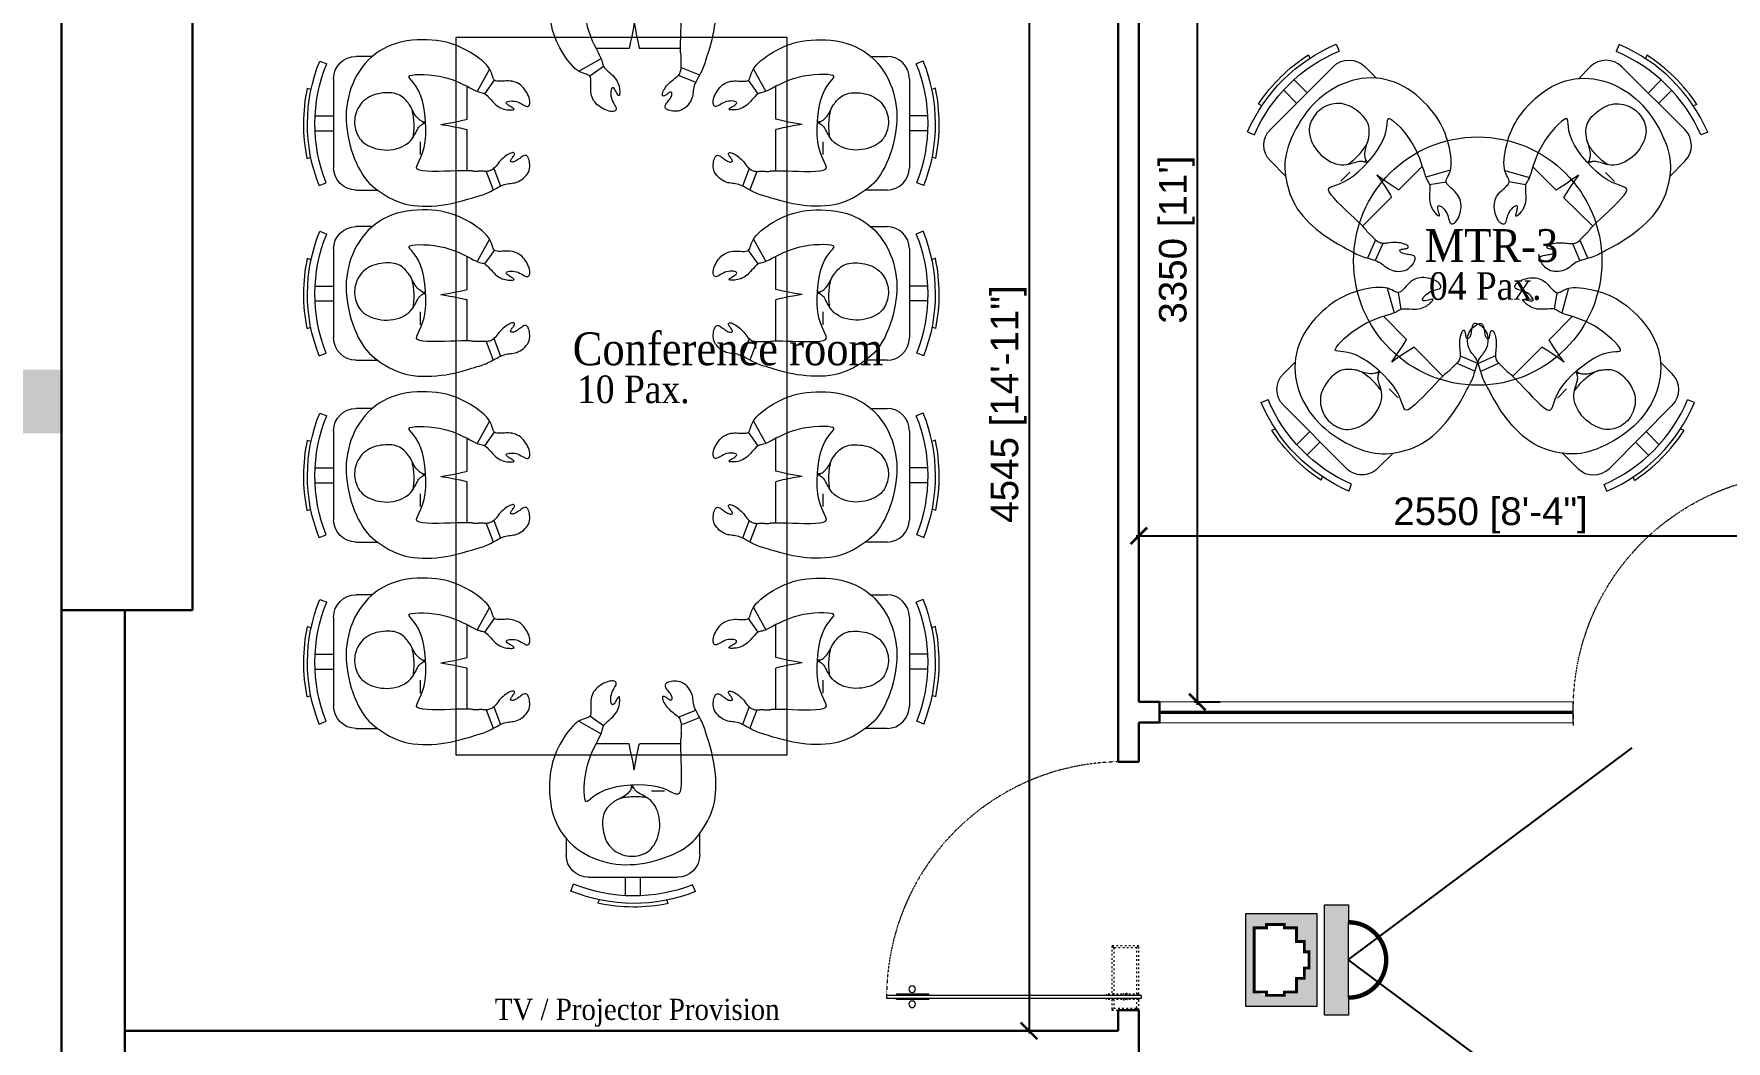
# Model space of a CAD drawing. Header units: millimetres. Extents: x 14520794 to 14796193, y 1415067 to 1454683.
# Drawn here: x 14618998 to 14625132, y 1445569 to 1449220 of the extents above; entities that cross this region are included whole.
import ezdxf

# ---------------------------------------------------------------- set-up
doc = ezdxf.new("R2010")
doc.units = ezdxf.units.MM
doc.header["$LTSCALE"] = 0.01
doc.header["$MEASUREMENT"] = 0
doc.header["$PDMODE"] = 35
for name, pattern in [('ACAD_ISO03W100', [30, 12, -18]), ('DASHED2', [0.375, 0.25, -0.125]), ('HIDDEN', [0.375, 0.25, -0.125])]:
    doc.linetypes.add(name, pattern=pattern)
doc.layers.get('0').update_dxf_attribs({"color": 6, "lineweight": 0})
doc.layers.get('Defpoints').update_dxf_attribs({"color": 2})
for name, color, linetype, lineweight in [('8 core c.', 32, 'Continuous', 20), ('AR-1', 7, 'Continuous', 0), ('CHAIR', 32, 'Continuous', 13), ('CHAIRS', 30, 'Continuous', 13), ('DIM', 6, 'Continuous', 13), ('fur_h', 32, 'Continuous', 13), ('Glass door', 5, 'Continuous', 15), ('glass part', 5, 'Continuous', 0), ('HATCH', 8, 'Continuous', 15), ('HIDDEN', 30, 'HIDDEN', 5), ('IP Patch Cod-Jack', 42, 'Continuous', 13), ('men', 1, 'Continuous', 13), ('partition', 34, 'Continuous', 30), ('TXT2', 7, 'Continuous', 15), ('WALL', 7, 'Continuous', 30)]:
    doc.layers.add(name, color=color, linetype=linetype, lineweight=lineweight)
doc.layers.add('EPSILON DOME CAMERA', color=1, linetype='Continuous')
doc.layers.add('TEMPLATE', color=252, linetype='Continuous')
doc.styles.add('SMALL', font='arial.ttf', dxfattribs={"height": 100})
doc.styles.add('TIMES', font='times.ttf', dxfattribs={"width": 0.9, "height": 250})
doc.dimstyles.new('AJI', dxfattribs={"dimtxt": 200, "dimasz": 75, "dimexe": 100, "dimexo": 25, "dimgap": 50, "dimtad": 1, "dimdec": 0, "dimrnd": 5, "dimzin": 0, "dimdsep": 46, "dimtxsty": 'SMALL', "dimblk": 'ARCHTICK', "dimcen": 0, "dimdle": 100, "dimclrd": 7, "dimclre": 7, "dimclrt": 256, "dimazin": 0, "dimtfac": 1, "dimtdec": 0, "dimtofl": 0, "dimtmove": 0, "dimatfit": 3, "dimldrblk": 'CLOSEDBLANK', "dimfxl": 100, "dimtolj": 1, "dimtzin": 0, "dimarcsym": 0})

# ---------------------------------------------------------------- blocks, each defined once
blk = doc.blocks.new('A$C78666EA5')
at = {"linetype": 'ACAD_ISO03W100', "ltscale": 50}
for p, q in [((0, 48.6), (38.9, 48.6)), ((7.3, 41.3), (0, 48.6)), ((0, -48.6), (0, 48.6)), ((7.3, 41.3), (38.9, 41.3)), ((7.3, -41.3), (7.3, 41.3)), ((38.9, 48.6), (38.9, -68.1)), ((43.8, 48.6), (38.9, 48.6)), ((53.5, 48.6), (58.4, 48.6)), ((58.4, 48.6), (58.4, -68.1)), ((58.4, 48.6), (233.5, 48.6)), ((58.4, 41.3), (226.2, 41.3)), ((226.2, 41.3), (233.5, 48.6)), ((226.2, 41.3), (226.2, -41.3)), ((233.5, 48.6), (233.5, -48.6)), ((0, -48.6), (7.3, -41.3)), ((38.9, -48.6), (0, -48.6)), ((38.9, -41.3), (7.3, -41.3)), ((226.2, -41.3), (58.4, -41.3)), ((233.5, -48.6), (58.4, -48.6)), ((226.2, -41.3), (233.5, -48.6)), ((38.9, -68.1), (43.8, -68.1)), ((58.4, -68.1), (53.5, -68.1))]:
    blk.add_line(p, q, dxfattribs=at)
at = {"ltscale": 2}
for p, q in [((43.8, 58.4), (53.5, 58.4)), ((43.8, -865.8), (43.8, 58.4)), ((53.5, 58.4), (53.5, -865.8)), ((38.9, -712.8), (38.9, -829.5)), ((43.8, -712.8), (38.9, -712.8)), ((53.5, -712.8), (58.4, -712.8)), ((58.4, -712.8), (58.4, -829.5)), ((38.9, -829.5), (43.8, -829.5)), ((58.4, -829.5), (53.5, -829.5)), ((53.5, -865.8), (43.8, -865.8))]:
    blk.add_line(p, q, dxfattribs=at)
at = {"linetype": 'HIDDEN'}
blk.add_line((900.4, 0), (900.4, 48.6), dxfattribs=at)
for centre in [(21, -773.4), (76.3, -773.4)]:
    blk.add_circle(centre, 12)
at = {"linetype": 'ACAD_ISO03W100', "ltscale": 50, "extrusion": (0, 0, -1)}
for start_param, end_param in [(4.80851, 6.187064), (1.666918, 3.045471)]:
    blk.add_ellipse((48.6, 0), major_axis=(-8.91, 8.91), ratio=1, start_param=start_param, end_param=end_param, dxfattribs=at)
at = {"ltscale": 2, "extrusion": (0, 0, -1)}
blk.add_ellipse((48.6, 0), major_axis=(-612.2, 612.2), ratio=1, start_param=3.926991, end_param=3.932609, dxfattribs=at)
at = {"layer": 'HIDDEN', "linetype": 'DASHED2', "extrusion": (0, 0, -1)}
blk.add_ellipse((38.1, -3.6), major_axis=(-618.9, 605.4), ratio=0.991948, start_param=2.359023, end_param=3.924163, dxfattribs=at)
blk = doc.blocks.new('d vh')
at = {"layer": 'CHAIR'}
for p, q in [((403191.9, -130723.4), (403258, -130663.9)), ((403091.7, -130837.7), (403120.4, -130827.3)), ((403430.3, -131125.4), (403185, -130852.8)), ((403130, -130953.8), (403144.6, -130948.5)), ((403229.9, -131017.7), (403287.1, -130966.2)), ((403270.7, -131063.1), (403327.9, -131011.6)), ((403610, -131087.1), (403559.7, -131132.3)), ((403324.8, -131168.1), (403331.5, -131154.2)), ((403436.7, -131217.4), (403450.1, -131189.9))]:
    blk.add_line(p, q, dxfattribs=at)
for centre, radius, start, end in [((403253.2, -130791.5), 91.7, 131.97907, 221.97907), ((403738.4, -130596.7), 659.6, 200.46283, 244.0784), ((403738.4, -130596.7), 690.2, 200.43701, 244.0784), ((403738.4, -130596.7), 705.4, 210.41107, 234.10112), ((403498.4, -131064.1), 91.7, 221.97907, 311.97907)]:
    blk.add_arc(centre, radius, start, end, dxfattribs=at)
at = {"layer": 'men', "linetype": 'ByBlock'}
for p, q in [((403602.8, -130347.5), (403611.2, -130345.6)), ((403611.2, -130345.6), (403619.9, -130343.6)), ((403642.1, -130421.6), (403613.1, -130345.1)), ((403619.9, -130343.6), (403628.7, -130341.5)), ((403628.7, -130341.5), (403637.5, -130339.4)), ((403637.5, -130339.4), (403646, -130337)), ((403646, -130337), (403654, -130334.4)), ((403673.4, -130409.3), (403646, -130337)), ((403654, -130334.4), (403661.3, -130331.5)), ((403661.3, -130331.5), (403667.8, -130328.2)), ((403667.8, -130328.2), (403673.6, -130324.7)), ((403673.6, -130324.7), (403679, -130321.1)), ((403679, -130321.1), (403684.1, -130317.4)), ((403684.1, -130317.4), (403689.1, -130313.7)), ((403689.1, -130313.7), (403694.4, -130310.2)), ((403694.4, -130310.2), (403700, -130306.9)), ((403700, -130306.9), (403706.2, -130304)), ((403706.2, -130304), (403713.1, -130301.6)), ((403713.1, -130301.6), (403720.7, -130299.6)), ((403720.7, -130299.6), (403728.8, -130298.3)), ((403728.8, -130298.3), (403737.1, -130297.6)), ((403737.1, -130297.6), (403745.5, -130297.7)), ((403745.5, -130297.7), (403753.8, -130298.5)), ((403753.8, -130298.5), (403761.8, -130300.2)), ((403761.8, -130300.2), (403769.4, -130302.8)), ((403769.4, -130302.8), (403776.4, -130306.4)), ((403776.4, -130306.4), (403782.8, -130310.8)), ((403782.8, -130310.8), (403788.6, -130315.8)), ((403788.6, -130315.8), (403793.7, -130321.2)), ((403793.7, -130321.2), (403798.1, -130326.8)), ((403798.1, -130326.8), (403801.8, -130332.5)), ((403801.8, -130332.5), (403804.8, -130338)), ((403804.8, -130338), (403807.2, -130343.1)), ((403807.2, -130343.1), (403808.8, -130347.7)), ((403442.6, -130421.8), (403457.8, -130412.9)), ((403457.8, -130412.9), (403472.7, -130404.8)), ((403472.7, -130404.8), (403487, -130397.4)), ((403487, -130397.4), (403500.6, -130390.7)), ((403500.6, -130390.7), (403513.3, -130384.6)), ((403513.3, -130384.6), (403525, -130379.1)), ((403525, -130379.1), (403535.6, -130374.2)), ((403535.6, -130374.2), (403544.9, -130369.8)), ((403544.9, -130369.8), (403553.2, -130365.9)), ((403553.2, -130365.9), (403560.7, -130362.4)), ((403560.7, -130362.4), (403567.6, -130359.3)), ((403567.6, -130359.3), (403574.2, -130356.5)), ((403574.2, -130356.5), (403580.8, -130354)), ((403580.8, -130354), (403587.6, -130351.7)), ((403587.6, -130351.7), (403594.9, -130349.6)), ((403594.9, -130349.6), (403602.8, -130347.5)), ((403650.4, -130415.4), (403646.8, -130417.8)), ((403654.3, -130413.3), (403650.4, -130415.4)), ((403658.7, -130411.4), (403654.3, -130413.3)), ((403663.5, -130410.1), (403658.7, -130411.4)), ((403668.7, -130409.4), (403663.5, -130410.1)), ((403674.5, -130409.3), (403668.7, -130409.4)), ((403680.7, -130409.7), (403674.5, -130409.3)), ((403687.2, -130410.6), (403680.7, -130409.7)), ((403694.1, -130411.7), (403687.2, -130410.6)), ((403701.2, -130412.9), (403694.1, -130411.7)), ((403708.5, -130414.1), (403701.2, -130412.9)), ((403715.9, -130415.1), (403708.5, -130414.1)), ((403723.3, -130415.7), (403715.9, -130415.1)), ((403730.7, -130415.9), (403723.3, -130415.7)), ((403738, -130415.6), (403730.7, -130415.9)), ((403745, -130414.9), (403738, -130415.6)), ((403745.6, -130380.8), (403744.9, -130382.9)), ((403744.9, -130382.9), (403745, -130384.8)), ((403745, -130384.8), (403746.1, -130386.4)), ((403751.7, -130413.9), (403745, -130414.9)), ((403747.1, -130378.8), (403745.6, -130380.8)), ((403746.1, -130386.4), (403748.1, -130387.8)), ((403749.4, -130376.7), (403747.1, -130378.8)), ((403748.1, -130387.8), (403750.9, -130388.9)), ((403752.3, -130374.8), (403749.4, -130376.7)), ((403750.9, -130388.9), (403754.2, -130389.8)), ((403757.8, -130412.6), (403751.7, -130413.9)), ((403756, -130373.1), (403752.3, -130374.8)), ((403754.2, -130389.8), (403757.9, -130390.6)), ((403760.2, -130371.7), (403756, -130373.1)), ((403763.4, -130411.1), (403757.8, -130412.6)), ((403757.9, -130390.6), (403761.8, -130391.4)), ((403764.9, -130370.7), (403760.2, -130371.7)), ((403761.8, -130391.4), (403765.7, -130392.2)), ((403768.2, -130409.4), (403763.4, -130411.1)), ((403770, -130369.9), (403764.9, -130370.7)), ((403765.7, -130392.2), (403769.3, -130393.1)), ((403772.1, -130407.6), (403768.2, -130409.4)), ((403769.3, -130393.1), (403772.5, -130394.1)), ((403775.3, -130369.4), (403770, -130369.9)), ((403775.1, -130405.8), (403772.1, -130407.6)), ((403772.5, -130394.1), (403775.1, -130395.4)), ((403775.1, -130395.4), (403777, -130396.8)), ((403777.2, -130403.9), (403775.1, -130405.8)), ((403780.7, -130368.9), (403775.3, -130369.4)), ((403777, -130396.8), (403778.3, -130398.5)), ((403778.4, -130402), (403777.2, -130403.9)), ((403778.3, -130398.5), (403778.7, -130400.2)), ((403778.7, -130400.2), (403778.4, -130402)), ((403786, -130368.5), (403780.7, -130368.9)), ((403791, -130368), (403786, -130368.5)), ((403795.7, -130367.3), (403791, -130368)), ((403799.8, -130366.3), (403795.7, -130367.3)), ((403803.2, -130365), (403799.8, -130366.3)), ((403805.9, -130363.2), (403803.2, -130365)), ((403807.9, -130361.1), (403805.9, -130363.2)), ((403809.2, -130358.4), (403807.9, -130361.1)), ((403808.8, -130347.7), (403809.6, -130351.8)), ((403809.8, -130355.4), (403809.2, -130358.4)), ((403809.6, -130351.8), (403809.8, -130355.4)), ((403351.2, -130490.8), (403365.5, -130477.7)), ((403365.5, -130477.7), (403380.5, -130465.1)), ((403380.5, -130465.1), (403395.8, -130453.2)), ((403395.8, -130453.2), (403411.4, -130441.9)), ((403411.4, -130441.9), (403427, -130431.4)), ((403427, -130431.4), (403442.6, -130421.8)), ((403577.7, -130483.4), (403565.9, -130493.5)), ((403586.5, -130475.5), (403577.7, -130483.4)), ((403592.8, -130469.5), (403586.5, -130475.5)), ((403597, -130465.1), (403592.8, -130469.5)), ((403599.8, -130461.9), (403597, -130465.1)), ((403601.5, -130459.6), (403599.8, -130461.9)), ((403602.8, -130457.8), (403601.5, -130459.6)), ((403604, -130456.2), (403602.8, -130457.8)), ((403605.5, -130454.4), (403604, -130456.2)), ((403607.5, -130452.4), (403605.5, -130454.4)), ((403609.8, -130450.4), (403607.5, -130452.4)), ((403612.3, -130448.3), (403609.8, -130450.4)), ((403614.9, -130446.1), (403612.3, -130448.3)), ((403617.5, -130444), (403614.9, -130446.1)), ((403620, -130441.9), (403617.5, -130444)), ((403622.4, -130439.9), (403620, -130441.9)), ((403624.6, -130438.1), (403622.4, -130439.9)), ((403626.5, -130436.3), (403624.6, -130438.1)), ((403628.4, -130434.6), (403626.5, -130436.3)), ((403630.2, -130432.9), (403628.4, -130434.6)), ((403632, -130431.2), (403630.2, -130432.9)), ((403633.9, -130429.4), (403632, -130431.2)), ((403636, -130427.4), (403633.9, -130429.4)), ((403638.2, -130425.2), (403636, -130427.4)), ((403640.8, -130422.8), (403638.2, -130425.2)), ((403643.6, -130420.3), (403640.8, -130422.8)), ((403646.8, -130417.8), (403643.6, -130420.3)), ((403294.5, -130562.1), (403303.5, -130547.3)), ((403303.5, -130547.3), (403313.6, -130532.7)), ((403313.6, -130532.7), (403325.1, -130518.4)), ((403325.1, -130518.4), (403337.7, -130504.4)), ((403337.7, -130504.4), (403351.2, -130490.8)), ((403495.9, -130552.8), (403478, -130568.9)), ((403514.8, -130536.5), (403495.9, -130552.8)), ((403533.5, -130520.7), (403514.8, -130536.5)), ((403550.9, -130506.2), (403533.5, -130520.7)), ((403565.9, -130493.5), (403550.9, -130506.2)), ((403871.4, -130558.6), (403875.2, -130553.7)), ((403875.2, -130553.7), (403879, -130549.3)), ((403879, -130549.3), (403882.8, -130545.4)), ((403882.8, -130545.4), (403886.4, -130541.9)), ((403886.4, -130541.9), (403889.7, -130539)), ((403889.7, -130539), (403892.7, -130536.7)), ((403892.7, -130536.7), (403895.2, -130535.1)), ((403895.2, -130553.1), (403893.5, -130558.8)), ((403895.2, -130535.1), (403897.2, -130534.4)), ((403897, -130547.6), (403895.2, -130553.1)), ((403898.4, -130542.8), (403897, -130547.6)), ((403897.2, -130534.4), (403898.6, -130534.8)), ((403899.3, -130538.8), (403898.4, -130542.8)), ((403898.6, -130534.8), (403899.3, -130536.2)), ((403899.3, -130536.2), (403899.3, -130538.8)), ((403922.5, -130558), (403926.9, -130551.9)), ((403926.9, -130551.9), (403930.5, -130545.5)), ((403930.5, -130545.5), (403933.5, -130538.9)), ((403933.5, -130538.9), (403936, -130532.3)), ((403936, -130532.3), (403938.1, -130525.9)), ((403938.1, -130525.9), (403940, -130520.1)), ((403940, -130520.1), (403941.9, -130514.8)), ((403941.9, -130514.8), (403944, -130510.5)), ((403944, -130510.5), (403946.3, -130507.2)), ((403946.3, -130507.2), (403949.1, -130505.2)), ((403949.1, -130505.2), (403952.3, -130504.5)), ((403952.3, -130504.5), (403955.7, -130504.9)), ((403955.7, -130504.9), (403959.3, -130506.4)), ((403959.3, -130506.4), (403963, -130509)), ((403963, -130509), (403966.7, -130512.6)), ((403966.7, -130512.6), (403970.3, -130517.2)), ((403970.3, -130517.2), (403973.7, -130522.7)), ((403973.7, -130522.7), (403976.8, -130529)), ((403976.8, -130529), (403979.5, -130536)), ((403979.5, -130536), (403981.9, -130543.5)), ((403981.9, -130543.5), (403983.9, -130551.5)), ((403983.9, -130551.5), (403985.3, -130559.6)), ((403264.5, -130636.6), (403268.9, -130621.9)), ((403268.9, -130621.9), (403273.9, -130607)), ((403273.9, -130607), (403279.8, -130592)), ((403279.8, -130592), (403286.7, -130577)), ((403286.7, -130577), (403294.5, -130562.1)), ((403440.8, -130608.9), (403437.4, -130617.4)), ((403437.4, -130617.4), (403438.8, -130623.8)), ((403438.8, -130623.8), (403444.5, -130628.9)), ((403449.3, -130597.6), (403440.8, -130608.9)), ((403462.1, -130584.1), (403449.3, -130597.6)), ((403478, -130568.9), (403462.1, -130584.1)), ((403854.3, -130627.2), (403854.4, -130618.2)), ((403854.4, -130618.2), (403854.7, -130609)), ((403854.7, -130609), (403855.5, -130600)), ((403855.5, -130600), (403856.8, -130591.5)), ((403856.8, -130591.5), (403858.8, -130583.6)), ((403858.8, -130583.6), (403861.3, -130576.4)), ((403861.3, -130576.4), (403864.3, -130569.9)), ((403864.3, -130569.9), (403867.7, -130563.9)), ((403867.7, -130563.9), (403871.4, -130558.6)), ((403892, -130564.3), (403891.1, -130569.2)), ((403891.1, -130569.2), (403891.1, -130573.3)), ((403891.1, -130573.3), (403892.1, -130576)), ((403893.5, -130558.8), (403892, -130564.3)), ((403892.1, -130576), (403894.5, -130577.2)), ((403894.5, -130577.2), (403898, -130576.8)), ((403898, -130576.8), (403902.3, -130575.1)), ((403902.3, -130575.1), (403907.2, -130572.2)), ((403907.2, -130572.2), (403912.4, -130568.3)), ((403912.4, -130568.3), (403917.6, -130563.5)), ((403917.6, -130563.5), (403922.5, -130558)), ((403969.9, -130625.6), (403964.9, -130631.5)), ((403974.2, -130619.5), (403969.9, -130625.6)), ((403977.9, -130613), (403974.2, -130619.5)), ((403981, -130606.3), (403977.9, -130613)), ((403983.4, -130599.3), (403981, -130606.3)), ((403985.1, -130591.9), (403983.4, -130599.3)), ((403986.1, -130584.2), (403985.1, -130591.9)), ((403985.3, -130559.6), (403986.2, -130567.9)), ((403986.5, -130576.2), (403986.1, -130584.2)), ((403986.2, -130567.9), (403986.5, -130576.2)), ((403252.4, -130707.8), (403253.4, -130693.5)), ((403253.4, -130693.5), (403255.2, -130679.4)), ((403255.2, -130679.4), (403257.7, -130665.3)), ((403257.7, -130665.3), (403260.8, -130651.1)), ((403260.8, -130651.1), (403264.5, -130636.6)), ((403444.5, -130628.9), (403453.9, -130633.5)), ((403453.9, -130633.5), (403466.4, -130638.6)), ((403466.4, -130638.6), (403481.5, -130645)), ((403481.5, -130645), (403498.7, -130653.6)), ((403498.7, -130653.6), (403517.4, -130665.2)), ((403517.4, -130665.2), (403537, -130680.5)), ((403537, -130680.5), (403556.9, -130698.9)), ((403832.6, -130696.7), (403836.5, -130688.3)), ((403934.8, -130725.4), (403835, -130691.4)), ((403836.5, -130688.3), (403840.1, -130681.9)), ((403840.1, -130681.9), (403843.3, -130676.9)), ((403843.3, -130676.9), (403846.2, -130672.9)), ((403846.2, -130672.9), (403848.6, -130669.5)), ((403848.6, -130669.5), (403850.6, -130666.1)), ((403850.6, -130666.1), (403852.2, -130662.2)), ((403852.2, -130662.2), (403853.3, -130657.4)), ((403852.2, -130662.2), (403919.4, -130677.1)), ((403853.3, -130657.4), (403853.9, -130651.3)), ((403853.9, -130651.3), (403854.2, -130644.1)), ((403854.2, -130636), (403854.3, -130627.2)), ((403854.2, -130644.1), (403854.2, -130636)), ((403919.4, -130677.1), (403919.2, -130682)), ((403919.2, -130682), (403920.4, -130687.2)), ((403921.3, -130672.3), (403919.4, -130677.1)), ((403920.4, -130687.2), (403922.6, -130692.7)), ((403924.6, -130667.5), (403921.3, -130672.3)), ((403922.6, -130692.7), (403925.5, -130698.9)), ((403929.2, -130662.7), (403924.6, -130667.5)), ((403934.6, -130657.8), (403929.2, -130662.7)), ((403940.6, -130652.9), (403934.6, -130657.8)), ((403947, -130647.8), (403940.6, -130652.9)), ((403953.3, -130642.6), (403947, -130647.8)), ((403959.4, -130637.2), (403953.3, -130642.6)), ((403964.9, -130631.5), (403959.4, -130637.2)), ((403252.3, -130722.3), (403252.4, -130707.8)), ((403253.1, -130737.3), (403252.3, -130722.3)), ((403255, -130752.9), (403253.1, -130737.3)), ((403258.1, -130769.3), (403255, -130752.9)), ((403556.9, -130698.9), (403576.7, -130719.8)), ((403576.7, -130719.8), (403595.6, -130742.4)), ((403582.6, -130741.9), (403589.7, -130735.4)), ((403584.2, -130748), (403593.5, -130739.6)), ((403595.6, -130742.4), (403613.1, -130766)), ((403804.4, -130768), (403811.8, -130750.8)), ((403811.8, -130750.8), (403818.1, -130734.8)), ((403818.1, -130734.8), (403823.5, -130720.2)), ((403823.5, -130720.2), (403828.3, -130707.4)), ((403828.3, -130707.4), (403832.6, -130696.7)), ((403925.5, -130698.9), (403928.7, -130705.8)), ((403928.7, -130705.8), (403931.8, -130713.7)), ((403931.8, -130713.7), (403934.4, -130722.7)), ((403934.4, -130722.7), (403936.1, -130733)), ((403936.3, -130757.6), (403934.8, -130771.6)), ((403936.1, -130733), (403936.8, -130744.7)), ((403936.8, -130744.7), (403936.3, -130757.6)), ((403262.3, -130786.5), (403258.1, -130769.3)), ((403267.7, -130804.4), (403262.3, -130786.5)), ((403274.2, -130822.8), (403267.7, -130804.4)), ((403281.6, -130841.5), (403274.2, -130822.8)), ((403613.1, -130766), (403628.7, -130789.9)), ((403628.7, -130789.9), (403641.8, -130813.4)), ((403641.8, -130813.4), (403651.7, -130835.7)), ((403761.3, -130841.2), (403774.4, -130822.9)), ((403774.4, -130822.9), (403785.9, -130804.3)), ((403785.9, -130804.3), (403795.9, -130785.9)), ((403795.9, -130785.9), (403804.4, -130768)), ((403920.6, -130832.3), (403915.5, -130847.4)), ((403925.2, -130816.8), (403920.6, -130832.3)), ((403929.1, -130801.4), (403925.2, -130816.8)), ((403932.3, -130786.2), (403929.1, -130801.4)), ((403934.8, -130771.6), (403932.3, -130786.2)), ((403289.9, -130860.2), (403281.6, -130841.5)), ((403299, -130878.7), (403289.9, -130860.2)), ((403308.8, -130896.9), (403299, -130878.7)), ((403319.3, -130914.6), (403308.8, -130896.9)), ((403651.7, -130835.7), (403658.2, -130856.1)), ((403658.2, -130856.1), (403661.8, -130874.4)), ((403661.8, -130874.4), (403663.5, -130890.3)), ((403663.5, -130890.3), (403664, -130903.5)), ((403664, -130903.5), (403664.4, -130913.8)), ((403691.2, -130913.5), (403703.7, -130903.2)), ((403703.7, -130903.2), (403717.6, -130890.3)), ((403717.6, -130890.3), (403732.3, -130875.4)), ((403732.3, -130875.4), (403747, -130858.8)), ((403747, -130858.8), (403761.3, -130841.2)), ((403889.9, -130904.3), (403881.7, -130918)), ((403897.3, -130890.5), (403889.9, -130904.3)), ((403904, -130876.5), (403897.3, -130890.5)), ((403910, -130862.2), (403904, -130876.5)), ((403915.5, -130847.4), (403910, -130862.2)), ((403330.2, -130931.4), (403319.3, -130914.6)), ((403341.8, -130947.5), (403330.2, -130931.4)), ((403353.9, -130962.8), (403341.8, -130947.5)), ((403366.6, -130977.3), (403353.9, -130962.8)), ((403664.4, -130913.8), (403665.4, -130920.9)), ((403665.4, -130920.9), (403667.9, -130924.6)), ((403667.9, -130924.6), (403672.8, -130924.6)), ((403672.8, -130924.6), (403680.7, -130920.8)), ((403680.7, -130920.8), (403691.2, -130913.5)), ((403837.9, -130973.1), (403824, -130987.1)), ((403850.7, -130959.1), (403837.9, -130973.1)), ((403862.1, -130945.3), (403850.7, -130959.1)), ((403872.4, -130931.6), (403862.1, -130945.3)), ((403881.7, -130918), (403872.4, -130931.6)), ((403380, -130991.1), (403366.6, -130977.3)), ((403394, -131004), (403380, -130991.1)), ((403408.8, -131016.2), (403394, -131004)), ((403424.2, -131027.7), (403408.8, -131016.2)), ((403440.4, -131038.3), (403424.2, -131027.7)), ((403457.2, -131048.1), (403440.4, -131038.3)), ((403759, -131039.1), (403741.1, -131050)), ((403776.4, -131027.1), (403759, -131039.1)), ((403793.2, -131014.3), (403776.4, -131027.1)), ((403809, -131000.9), (403793.2, -131014.3)), ((403824, -130987.1), (403809, -131000.9)), ((403474.7, -131057), (403457.2, -131048.1)), ((403492.6, -131064.9), (403474.7, -131057)), ((403511, -131071.8), (403492.6, -131064.9)), ((403529.8, -131077.4), (403511, -131071.8)), ((403548.9, -131081.9), (403529.8, -131077.4)), ((403568.2, -131085), (403548.9, -131081.9)), ((403587.6, -131086.8), (403568.2, -131085)), ((403607.1, -131087.2), (403587.6, -131086.8)), ((403626.6, -131086.2), (403607.1, -131087.2)), ((403646.1, -131083.7), (403626.6, -131086.2)), ((403665.6, -131079.9), (403646.1, -131083.7)), ((403684.8, -131074.6), (403665.6, -131079.9)), ((403703.9, -131067.8), (403684.8, -131074.6)), ((403722.6, -131059.6), (403703.9, -131067.8)), ((403741.1, -131050), (403722.6, -131059.6))]:
    blk.add_line(p, q, dxfattribs=at)
at = {"layer": 'men'}
for p, q in [((403585.9, -130476), (403698.9, -130601.6)), ((403727.5, -130633.4), (403818.2, -130734.3))]:
    blk.add_line(p, q, dxfattribs=at)
at = {"layer": 'men', "linetype": 'ByBlock'}
for points in [[(403632.7, -130690), (403651.7, -130666.4), (403668, -130645.2), (403682, -130626.1), (403693.9, -130609), (403698.9, -130601.6)], [(403521.4, -130694.3), (403485.9, -130654.9)], [(403632.7, -130690), (403658.2, -130673.7), (403681.1, -130659.7), (403701.5, -130647.8), (403727.5, -130633.4)], [(403512, -130726.5), (403517.1, -130730.6), (403522.4, -130735.1), (403527.8, -130740), (403533.3, -130745.2), (403538.8, -130750.6), (403544.2, -130756.3), (403549.4, -130762), (403554.4, -130767.9), (403559.2, -130773.7), (403563.6, -130779.5), (403567.7, -130785.2), (403571.5, -130790.7), (403574.9, -130796), (403578, -130801.1), (403580.7, -130805.8), (403583, -130810.1), (403584.9, -130813.9), (403586.4, -130817.5), (403587.7, -130820.9), (403588.7, -130824.3), (403589.4, -130827.8), (403590.1, -130831.6), (403590.6, -130835.8), (403591.2, -130840.5), (403591.7, -130845.8), (403592.1, -130851.7), (403592.4, -130858.2), (403592.3, -130864.9), (403591.8, -130872), (403590.9, -130879.2), (403589.3, -130886.4), (403586.9, -130893.7), (403583.8, -130900.7), (403579.9, -130907.6), (403575.3, -130914.4), (403569.9, -130920.9), (403564, -130927.3), (403557.5, -130933.5), (403550.4, -130939.4), (403542.9, -130945.1), (403534.9, -130950.6), (403526.6, -130955.8), (403517.9, -130960.5), (403509, -130964.7), (403499.8, -130968.3), (403490.3, -130971.2), (403480.7, -130973.3), (403471, -130974.5), (403461.2, -130974.7), (403451.4, -130974), (403441.7, -130972.5), (403432.2, -130970.2), (403422.9, -130967.1), (403414, -130963.5), (403405.5, -130959.2), (403397.6, -130954.4), (403390.2, -130949.1), (403383.5, -130943.4), (403377.3, -130937.4), (403371.6, -130931), (403366.6, -130924.3), (403362, -130917.3), (403357.9, -130910.2), (403354.3, -130902.8), (403351.2, -130895.3), (403348.6, -130887.6), (403346.7, -130879.7), (403345.4, -130871.6), (403344.8, -130863.2), (403345, -130854.6), (403346.2, -130845.6), (403348.2, -130836.2), (403351.3, -130826.6), (403355.4, -130816.6), (403360.4, -130806.6), (403366.3, -130796.6), (403373, -130786.8), (403380.6, -130777.2), (403389, -130768.1), (403398, -130759.6), (403407.8, -130751.7), (403418.2, -130744.7), (403429, -130738.5), (403440, -130733.2), (403451.3, -130729), (403462.5, -130725.8), (403473.7, -130723.8), (403484.6, -130723), (403495.1, -130723.5), (403505.2, -130725), (403514.8, -130727.3), (403523.8, -130730.1), (403532.3, -130733.1), (403540, -130736), (403547, -130738.7), (403553.2, -130740.8), (403558.5, -130742.1), (403563.1, -130742.7), (403567, -130742.8), (403570.3, -130742.5), (403573.1, -130741.9), (403575.4, -130741.3), (403577.4, -130740.8), (403579.1, -130740.6), (403580.7, -130740.7), (403582, -130741.3), (403583, -130742.3), (403583.8, -130743.7), (403584.2, -130745.5), (403584.2, -130747.7), (403583.9, -130750.3), (403583, -130753.3), (403581.8, -130756.8), (403580.4, -130761.2), (403579.3, -130767), (403578.8, -130774.6), (403579.3, -130784.6), (403581.3, -130797.3), (403585, -130813.4), (403590.9, -130833.2)]]:
    blk.add_lwpolyline(points, dxfattribs=at)
blk = doc.blocks.new('_ARCHTICK')
at = {"color": 0, "linetype": 'ByBlock', "const_width": 0.15}
blk.add_lwpolyline([(-0.5, -0.5), (0.5, 0.5)], dxfattribs=at)
blk = doc.blocks.new('*D666')
at = {"layer": 'Defpoints', "color": 0, "ltscale": 5000, "transparency": 16777216}
for p in [(14623308.2, 1450149.5), (14623215, 1446797.9), (14623308.2, 1446797.9, 9.2)]:
    blk.add_point(p, dxfattribs=at)
at = {"layer": 'DIM', "color": 7, "lineweight": -2, "ltscale": 5000, "transparency": 16777216}
for p, q in [((14623298.2, 1450149.5), (14623205, 1450149.5)), ((14623215, 1450159.5), (14623215, 1446787.9)), ((14623298.2, 1446797.9), (14623205, 1446797.9))]:
    blk.add_line(p, q, dxfattribs=at)
at = {"layer": 'DIM', "color": 7, "lineweight": -2, "ltscale": 5000, "transparency": 16777216, "xscale": 60, "yscale": 60, "zscale": 60}
for p, rotation in [((14623215, 1450149.5), 90), ((14623215, 1446797.9), 270)]:
    blk.add_blockref('_ARCHTICK', p, dxfattribs=dict(at, rotation=rotation))
at = {"layer": 'DIM', "ltscale": 5000, "transparency": 16777216, "insert": (14623140.9, 1448473.7), "char_height": 100, "attachment_point": 5, "rotation": 90, "style": 'SMALL'}
blk.add_mtext("\\A1;3350 [11']", dxfattribs=at)
blk = doc.blocks.new('_ClosedBlank')
at = {"color": 0, "linetype": 'ByBlock', "lineweight": -2}
for p, q in [((-1, 0.17), (0, 0)), ((-1, 0.17), (-1, -0.17)), ((0, 0), (-1, -0.17))]:
    blk.add_line(p, q, dxfattribs=at)
blk = doc.blocks.new('*D667')
at = {"layer": 'Defpoints', "color": 0, "ltscale": 5000, "transparency": 16777216}
for p in [(14625552.8, 1447400), (14623002.8, 1447329.4), (14625552.8, 1447339, 0.2)]:
    blk.add_point(p, dxfattribs=at)
at = {"layer": 'DIM', "color": 7, "lineweight": -2, "ltscale": 5000, "transparency": 16777216}
for p, q in [((14622992.8, 1447400), (14625562.8, 1447400)), ((14623002.8, 1447339.4), (14623002.8, 1447410)), ((14625552.8, 1447349), (14625552.8, 1447410))]:
    blk.add_line(p, q, dxfattribs=at)
at = {"layer": 'DIM', "color": 7, "lineweight": -2, "ltscale": 5000, "transparency": 16777216, "xscale": 60, "yscale": 60, "zscale": 60, "rotation": 180}
blk.add_blockref('_ARCHTICK', (14623002.8, 1447400), dxfattribs=at)
at = {"layer": 'DIM', "color": 7, "lineweight": -2, "ltscale": 5000, "transparency": 16777216, "xscale": 60, "yscale": 60, "zscale": 60}
blk.add_blockref('_ARCHTICK', (14625552.8, 1447400), dxfattribs=at)
at = {"layer": 'DIM', "ltscale": 5000, "transparency": 16777216, "insert": (14624277.8, 1447474.1), "char_height": 100, "attachment_point": 5, "style": 'SMALL'}
blk.add_mtext('\\A1;2550 [8\'-4"]', dxfattribs=at)
blk = doc.blocks.new('*D655')
at = {"layer": 'Defpoints', "color": 0, "ltscale": 5000, "transparency": 16777216}
for p in [(14622465.1, 1450149.5, -12), (14622465.1, 1445606.2, 4.8), (14622605, 1445606.2)]:
    blk.add_point(p, dxfattribs=at)
at = {"layer": 'DIM', "color": 7, "lineweight": -2, "ltscale": 5000, "transparency": 16777216}
for p, q in [((14622475.1, 1450149.5), (14622615, 1450149.5)), ((14622605, 1450159.5), (14622605, 1445596.2)), ((14622475.1, 1445606.2), (14622615, 1445606.2))]:
    blk.add_line(p, q, dxfattribs=at)
at = {"layer": 'DIM', "color": 7, "lineweight": -2, "ltscale": 5000, "transparency": 16777216, "xscale": 60, "yscale": 60, "zscale": 60}
for p, rotation in [((14622605, 1450149.5), 90), ((14622605, 1445606.2), 270)]:
    blk.add_blockref('_ARCHTICK', p, dxfattribs=dict(at, rotation=rotation))
at = {"layer": 'DIM', "ltscale": 5000, "transparency": 16777216, "insert": (14622530.9, 1447877.8), "char_height": 100, "attachment_point": 5, "rotation": 90, "style": 'SMALL'}
blk.add_mtext('\\A1;4545 [14\'-11"]', dxfattribs=at)
blk = doc.blocks.new('data point')
at = {"layer": 'IP Patch Cod-Jack', "lineweight": 9}
h = blk.add_hatch(color=1, dxfattribs=at)
h.paths.add_polyline_path([(82919.4, 102817.5), (82593, 102817.5), (82593, 102567.8), (82919.4, 102567.8)])
h.paths.add_polyline_path([(82869, 102639.5), (82820.9, 102639.5), (82820.9, 102612.1), (82784.6, 102612.1), (82784.6, 102595.9), (82727.8, 102595.9), (82727.8, 102612.1), (82691.6, 102612.1), (82691.6, 102639.5), (82643.5, 102639.5), (82643.5, 102682.6), (82631.6, 102682.6), (82631.6, 102745.1), (82643.5, 102788.3), (82869, 102788.3), (82869, 102745.1), (82880.8, 102745.1), (82880.8, 102682.6), (82869, 102682.6)], flags=16)
at = {"layer": '8 core c.', "color": 7, "lineweight": 13}
for p, q in [((82631.6, 102745.1), (82631.6, 102682.6)), ((82869, 102745.1), (82880.8, 102745.1)), ((82631.6, 102682.6), (82643.5, 102682.6)), ((82691.6, 102639.5), (82691.6, 102612.1)), ((82691.6, 102612.1), (82727.8, 102612.1)), ((82727.8, 102612.1), (82727.8, 102595.9)), ((82727.8, 102595.9), (82784.6, 102595.9)), ((82784.6, 102612.1), (82784.6, 102595.9)), ((82784.6, 102612.1), (82820.9, 102612.1))]:
    blk.add_line(p, q, dxfattribs=at)
at = {"layer": '8 core c.', "color": 1, "lineweight": 13}
blk.add_line((82643.5, 102745.1), (82631.6, 102745.1), dxfattribs=at)
at = {"layer": '8 core c.', "color": 7, "lineweight": 13}
blk.add_lwpolyline([(82593, 102817.5), (82919.4, 102817.5), (82919.4, 102567.8), (82593, 102567.8)], close=True, dxfattribs=at)
for points in [[(82643.5, 102745.1), (82643.5, 102788.3), (82869, 102788.3), (82869, 102745.1)], [(82691.6, 102639.5), (82643.5, 102639.5), (82643.5, 102682.6)]]:
    blk.add_lwpolyline(points, dxfattribs=at)
at = {"layer": 'IP Patch Cod-Jack', "color": 7, "lineweight": 13}
for p, q in [((82880.8, 102745.1), (82880.8, 102682.6)), ((82869, 102682.6), (82880.8, 102682.6)), ((82820.9, 102639.5), (82820.9, 102612.1))]:
    blk.add_line(p, q, dxfattribs=at)
blk.add_lwpolyline([(82869, 102682.6), (82869, 102639.5), (82820.9, 102639.5)], dxfattribs=at)
at = {"layer": 'TEMPLATE', "color": 7, "lineweight": -3, "const_width": 10}
blk.add_lwpolyline([(82869, 102788.3), (82869, 102745.1), (82880.8, 102745.1), (82880.8, 102682.6), (82869, 102682.6), (82869, 102639.5), (82820.9, 102639.5), (82820.9, 102612.1), (82784.6, 102612.1), (82784.6, 102595.9), (82727.8, 102595.9), (82727.8, 102612.1), (82691.6, 102612.1), (82691.6, 102639.5), (82643.5, 102639.5), (82643.5, 102682.6), (82631.6, 102682.6), (82631.6, 102745.1), (82643.5, 102745.1), (82643.5, 102788.3), (82869, 102788.3)], dxfattribs=at)
blk = doc.blocks.new('DOME CAMERA')
at = {"layer": 'EPSILON DOME CAMERA', "linetype": 'Continuous', "lineweight": 9}
blk.add_hatch(color=256, dxfattribs=at).paths.add_polyline_path([(-136.7, 0), (-200, 0), (-200, -87.3), (200, -87.3), (200, 0), (136.7, 0)])
at = {"color": 1, "true_color": 0xff0000}
for p, q in [((0, -1.2), (-768.6, 1028.5)), ((0.4, -0.3), (769, 1029.5))]:
    blk.add_line(p, q, dxfattribs=at)
at = {"layer": 'EPSILON DOME CAMERA', "linetype": 'Continuous', "lineweight": 9}
blk.add_lwpolyline([(-136.7, 0, -1), (136.7, 0), (200, 0), (200, -87.3), (-200, -87.3), (-200, 0)], format="xyb", close=True, dxfattribs=at)
at = {"layer": 'EPSILON DOME CAMERA', "linetype": 'Continuous', "lineweight": 9, "const_width": 16}
blk.add_lwpolyline([(136.7, 0, 1), (-136.7, 0)], format="xyb", dxfattribs=at)
at = {"layer": 'EPSILON DOME CAMERA', "linetype": 'Continuous', "lineweight": 9}
blk.add_lwpolyline([(136.7, 0), (-136.7, 0)], dxfattribs=at)
at = {"layer": 'IP Patch Cod-Jack', "lineweight": 13, "xscale": 1.030757035158097, "yscale": 1.030757035158097, "zscale": 1.030757035158097, "rotation": 180}
blk.add_blockref('data point', (85301.6, 105608), dxfattribs=at)

msp = doc.modelspace()

# ---------------------------------------------------------------- hatches: boundary and pattern name
at = {"layer": 'DIM', "ltscale": 0.018361}
h = msp.add_hatch(color=8, dxfattribs=at)
h.set_gradient(color1=(112, 107, 111), color2=(127, 122, 126), one_color=1, tint=0.49)
h.paths.add_polyline_path([(14616138.9, 1450381.9), (14614143.9, 1450381.9), (14614143.9, 1450153), (14616138.9, 1450153)])
h.paths.add_polyline_path([(14614143.9, 1450381.9), (14613773.9, 1450381.9), (14613773.9, 1450151.9), (14614143.9, 1450151.9)])
h.paths.add_polyline_path([(14616738.9, 1450381.9), (14616138.9, 1450381.9), (14616138.9, 1450151.9), (14616323.9, 1450151.9), (14616323.9, 1449781.9), (14616553.8, 1449781.9), (14616553.9, 1450151.9), (14616738.9, 1450151.9)])
h.paths.add_polyline_path([(14616738.9, 1450381.9), (14616738.9, 1450381.9), (14616738.9, 1450153), (14619103.9, 1450153), (14619103.9, 1450381.9)])
h.paths.add_polyline_path([(14616553.8, 1449781.9), (14616323.9, 1449781.9), (14616323.9, 1448371.5), (14616553.6, 1448371.5)])
h.paths.add_polyline_path([(14616738.9, 1448001.5), (14616553, 1448001.5), (14616553.6, 1448002), (14616553.6, 1448371.5), (14616323.9, 1448371.5), (14616323.9, 1447988.9), (14616138.9, 1447988.9), (14616138.9, 1447771.5), (14616738.9, 1447771.5)])
h.paths.add_polyline_path([(14617328.9, 1448001.9), (14616738.9, 1448001.9), (14616738.9, 1447771.9), (14617328.9, 1447771.9)])
h.paths.add_polyline_path([(14619103.9, 1448001.9), (14618328.9, 1448001.9), (14618328.9, 1447771.9), (14619103.9, 1447771.9)])
h.paths.add_polyline_path([(14616138.9, 1447988.9), (14615548.9, 1447988.9), (14615548.9, 1447771.9), (14616138.9, 1447771.9)])
h.paths.add_polyline_path([(14614548.9, 1447988.9), (14613773.9, 1447988.9), (14613773.9, 1447773.3), (14613773.9, 1447773.3), (14613773.9, 1447771.9), (14614548.9, 1447771.9)])
at = {"layer": 'DIM', "ltscale": 5000}
h = msp.add_hatch(dxfattribs=at)
h.set_pattern_fill('ANSI31', color=8, scale=10)
h.set_pattern_definition([(45, (14619921.9293, 1440881.0832), (-0.883883476, 0.883883476), [])])
h.paths.add_polyline_path([(14620172.9, 1441289.2), (14619572.9, 1441289.2), (14619572.9, 1440489.2), (14620172.9, 1440489.2)])
h.paths.add_polyline_path([(14619327.9, 1445331.2), (14619097.9, 1445331.2), (14619097.9, 1444731.2), (14619327.9, 1444731.2)])
h.paths.add_polyline_path([(14619497.9, 1445331.2), (14619327.9, 1445331.2), (14619327.9, 1444731.2), (14619497.9, 1444731.2)])
h.paths.add_polyline_path([(14625668.6, 1448997.2), (14626682.3, 1448997.2), (14626682.3, 1449183.5), (14625668.6, 1449183.5)], flags=9)
h.paths.add_polyline_path([(14631693.6, 1449672.2), (14632293.6, 1449672.2), (14632293.6, 1449907.2), (14631693.6, 1449907.2)], flags=9)
h.paths.add_polyline_path([(14634675.3, 1448366.3), (14635443.3, 1448366.3), (14635443.3, 1448552.6), (14634675.3, 1448552.6)], flags=9)
h.paths.add_polyline_path([(14644066.7, 1448295.4), (14644826.1, 1448295.4), (14644826.1, 1448481.7), (14644066.7, 1448481.7)], flags=9)
h.paths.add_polyline_path([(14639942.6, 1448368.2), (14640762, 1448368.2), (14640762, 1448550.4), (14639942.6, 1448550.4)], flags=9)
h.paths.add_polyline_path([(14619506.3, 1443660.6), (14619506.3, 1444721.3), (14619351, 1444721.3), (14619351, 1443660.6)], flags=9)
h.paths.add_polyline_path([(14620921.4, 1444349.7), (14621454.3, 1444349.7), (14621454.3, 1444527.5), (14620921.4, 1444527.5)], flags=9)
h.paths.add_polyline_path([(14620941.4, 1444214.5), (14621391, 1444214.5), (14621391, 1444367.2), (14620941.4, 1444367.2)], flags=9)
h.paths.add_polyline_path([(14637643.9, 1448273.3), (14638176.8, 1448273.3), (14638176.8, 1448451.2), (14637643.9, 1448451.2)], flags=9)
h.paths.add_polyline_path([(14637663.9, 1448138.1), (14638113.5, 1448138.1), (14638113.5, 1448290.8), (14637663.9, 1448290.8)], flags=9)
h.paths.add_polyline_path([(14641998.3, 1448275), (14642774.1, 1448275), (14642774.1, 1448457.3), (14641998.3, 1448457.3)], flags=9)
h.paths.add_polyline_path([(14629179.7, 1448439.2), (14630184.4, 1448439.2), (14630184.4, 1448625.9), (14629179.7, 1448625.9)], flags=9)
h.paths.add_polyline_path([(14620920, 1447984.8), (14622082.4, 1447984.8), (14622082.4, 1448171.3), (14620920, 1448171.3)], flags=9)
h.paths.add_polyline_path([(14620941.4, 1447853.7), (14621391, 1447853.7), (14621391, 1448006.4), (14620941.4, 1448006.4)], flags=9)
h.paths.add_polyline_path([(14641763.1, 1445638.6), (14643966, 1445638.6), (14643966, 1445885.9), (14641763.1, 1445885.9)], flags=9)
h.paths.add_polyline_path([(14641763.6, 1445817.3), (14643833.1, 1445817.3), (14643833.1, 1446105.8), (14641763.6, 1446105.8)], flags=9)
h.paths.add_polyline_path([(14620642.9, 1445595.2), (14621703.6, 1445595.2), (14621703.6, 1445750.5), (14620642.9, 1445750.5)], flags=9)
h.paths.add_polyline_path([(14624008.8, 1448360.7), (14624542.7, 1448360.7), (14624542.7, 1448541.6), (14624008.8, 1448541.6)], flags=9)
h.paths.add_polyline_path([(14624029.3, 1448228), (14624478.9, 1448228), (14624478.9, 1448380.8), (14624029.3, 1448380.8)], flags=9)
h.paths.add_polyline_path([(14647771, 1448295.7), (14648599.2, 1448295.7), (14648599.2, 1448478), (14647771, 1448478)], flags=9)

# ---------------------------------------------------------------- linework, layer by layer
at = {"layer": 'AR-1', "elevation": -9.2}
msp.add_lwpolyline([(14623002.8, 1446723.1), (14624577.8, 1446722.8), (14624577.8, 1446797.8), (14623002.8, 1446798.1)], dxfattribs=at)
at = {"layer": 'DIM', "color": 254, "ltscale": 5000, "true_color": 0xffe0c2}
msp.add_lwpolyline([(14652556.9, 1440564.2), (14620172.9, 1440564.2), (14620172.9, 1441289.2), (14619327.9, 1441289.2), (14619327.9, 1447131.2), (14619572.9, 1447131.2), (14619572.9, 1449579.2), (14620172.9, 1449579.2), (14620172.9, 1450149.5)], dxfattribs=at)
msp.add_lwpolyline([(14652556.9, 1440564.2), (14620172.9, 1440564.2), (14620172.9, 1441289.2), (14619327.9, 1441289.2), (14619327.9, 1447131.2), (14619572.9, 1447131.2), (14619572.9, 1449579.2), (14620172.9, 1449579.2), (14620172.9, 1450149.5)], dxfattribs=at)
at = {"layer": 'fur_h', "elevation": 0}
msp.add_lwpolyline([(14620527.9, 1449206.3), (14620527.9, 1446606.3), (14621727.9, 1446606.3), (14621727.9, 1449206.3)], close=True, dxfattribs=at)
at = {"layer": 'fur_h'}
msp.add_circle((14624231.4, 1448396), 450, dxfattribs=at)
at = {"layer": 'glass part', "const_width": 12}
msp.add_lwpolyline([(14624577.8, 1446760.6), (14623077.8, 1446760.6)], dxfattribs=at)
at = {"layer": 'HATCH', "color": 31, "ltscale": 5000}
msp.add_lwpolyline([(14620172.9, 1440564.2), (14620172.9, 1441289.2), (14619327.9, 1441289.2), (14619327.9, 1444731.2), (14619497.9, 1444731.2), (14619497.9, 1445331.2), (14619327.9, 1445331.2), (14619327.9, 1447131.2), (14619572.9, 1447131.2), (14619572.9, 1449579.2), (14620172.9, 1449579.2), (14620172.9, 1450149.5), (14650121.9, 1450148.9), (14650121.9, 1446573.9), (14651122.2, 1446573.9), (14651171.9, 1446573.9), (14651171.9, 1445329.2), (14652556.9, 1445329.2), (14652556.9, 1440564.2), (14649366, 1440564.2)], dxfattribs=at)
msp.add_lwpolyline([(14620172.9, 1440564.2), (14620172.9, 1441289.2), (14619327.9, 1441289.2), (14619327.9, 1444731.2), (14619497.9, 1444731.2), (14619497.9, 1445331.2), (14619327.9, 1445331.2), (14619327.9, 1447131.2), (14619572.9, 1447131.2), (14619572.9, 1449579.2), (14620172.9, 1449579.2), (14620172.9, 1450149.5), (14650121.9, 1450148.9), (14650121.9, 1446573.9), (14651122.2, 1446573.9), (14651171.9, 1446573.9), (14651171.9, 1445329.2), (14652556.9, 1445329.2), (14652556.9, 1440564.2), (14649366, 1440564.2)], dxfattribs=at)
at = {"layer": 'partition', "ltscale": 5000}
for p, q in [((14623002.8, 1446581.2, 5.5), (14622927.8, 1446581.2, 5.5)), ((14622927.9, 1445681.2, 5.1), (14623002.9, 1445681.2, 5.3)), ((14622927.9, 1445606.2, 5.5), (14622927.9, 1445681.2, 5.1)), ((14623002.9, 1445681.2, 5.7), (14623002.9, 1445406.2, 5.3)), ((14619327.9, 1445606.2, 0), (14622927.9, 1445606.2, 5.5))]:
    msp.add_line(p, q, dxfattribs=at)
for points, elevation in [([(14623002.8, 1446798.1), (14623002.7, 1450249.5), (14622927.7, 1450249.5), (14622927.8, 1446581.2)], 0), ([(14623002.8, 1446723.1), (14623077.8, 1446723.1), (14623077.8, 1446798.1), (14623002.8, 1446798.1)], -9.2), ([(14623002.8, 1446581.2), (14623002.8, 1446723.1)], 0)]:
    msp.add_lwpolyline(points, dxfattribs=dict(at, elevation=elevation))
at = {"layer": 'WALL', "ltscale": 0.018361}
for p, q in [((14619097.9, 1440489.2), (14619097.9, 1449579.2)), ((14619572.9, 1447131.2), (14619572.9, 1449579.2)), ((14619572.9, 1447131.2), (14619097.9, 1447131.2)), ((14619327.9, 1447131.2), (14619327.9, 1445331.2))]:
    msp.add_line(p, q, dxfattribs=at)

# ---------------------------------------------------------------- block references
at = {"layer": 'CHAIRS', "extrusion": (2.29673e-31, -1.02307e-31, -1), "xscale": -0.880000001284656, "yscale": 0.880000001284656, "zscale": -0.880000001284656, "rotation": 131.9790748495488}
msp.add_blockref('d vh', (-14944245.7, 1636387), dxfattribs=at)
at = {"layer": 'CHAIRS', "extrusion": (1.02307e-31, -2.29673e-31, -1), "xscale": 0.880000001284656, "yscale": 0.880000001284656, "zscale": -0.880000001284656, "rotation": 138.0209251504618}
for p in [(-14433347.2, 1125819.4), (-14433347.2, 1125202.7), (-14433347.2, 1124543.6), (-14433347.2, 1123868.1)]:
    msp.add_blockref('d vh', p, dxfattribs=at)
at = {"layer": 'CHAIRS', "extrusion": (-1.02307e-31, -2.29673e-31, -1), "xscale": -0.880000001284656, "yscale": 0.8800000012846557, "zscale": -0.880000001284656, "rotation": 221.9790748495382}
for p in [(-14808908.6, 1125819.4), (-14808908.6, 1125202.7), (-14808908.6, 1124543.6), (-14808908.6, 1123868.1)]:
    msp.add_blockref('d vh', p, dxfattribs=at)
at = {"layer": 'CHAIRS', "extrusion": (-9.05055e-32, -2.34574e-31, -1), "xscale": 0.880000001284656, "yscale": 0.880000001284656, "zscale": -0.8800000012846559, "rotation": 183.129447759654}
msp.add_blockref('d vh', (-14262919.9, 1353264), dxfattribs=at)
at = {"layer": 'CHAIRS', "extrusion": (9.05055e-32, -2.34574e-31, -1), "xscale": -0.880000001284656, "yscale": 0.8800000012846559, "zscale": -0.880000001284656, "rotation": 176.8705522405895}
msp.add_blockref('d vh', (-14985542.2, 1353263), dxfattribs=at)
at = {"layer": 'CHAIRS', "extrusion": (2.34574e-31, -9.05055e-32, -1), "xscale": 0.880000001284656, "yscale": 0.880000001284656, "zscale": -0.8800000012846557, "rotation": 93.12944775953007}
msp.add_blockref('d vh', (-14719364.3, 1087085.1), dxfattribs=at)
at = {"layer": 'CHAIRS', "extrusion": (-2.34574e-31, -9.05055e-32, -1), "xscale": -0.8800000012846562, "yscale": 0.8800000012846559, "zscale": -0.8800000012846562, "rotation": 266.8705522405617}
msp.add_blockref('d vh', (-14529099.4, 1087084.5), dxfattribs=at)
at = {"layer": 'CHAIRS', "extrusion": (2.29673e-31, 1.02307e-31, -1), "xscale": 0.880000001284656, "yscale": 0.880000001284656, "zscale": -0.880000001284656, "rotation": 48.02092515048563}
msp.add_blockref('d vh', (-14944245.7, 1259425.6), dxfattribs=at)
at = {"layer": 'EPSILON DOME CAMERA', "rotation": 269.9999999999857}
msp.add_blockref('DOME CAMERA', (14623763, 1445863), dxfattribs=at)
at = {"layer": 'Glass door', "linetype": 'ByBlock', "yscale": 0.999555752998654, "zscale": 0.999555752998654}
for p, xscale, rotation in [((14625477.8, 1446761.2, -7.5), 0.999555752998654, 179.9999999998805), ((14622954.2, 1445681.2), -0.999555752998654, 270.0000000001195)]:
    msp.add_blockref('A$C78666EA5', p, dxfattribs=dict(at, xscale=xscale, rotation=rotation))

# ---------------------------------------------------------------- texts
at = {"layer": 'TXT2', "color": 5, "style": 'TIMES', "width": 0.9}
for s, p in [('MTR-3', (14624038.9, 1448392.9)), ('Conference room', (14620951, 1448018.6))]:
    msp.add_text(s, height=118.8, dxfattribs=at).set_placement(p)
at = {"layer": 'TXT2', "color": 6, "style": 'TIMES', "width": 0.9}
for s, height, p in [('04 Pax.', 100, (14624054.7, 1448255.5)), ('10 Pax.', 100, (14620966.8, 1447881.2)), ('TV / Projector Provision', 77, (14620668.7, 1445645.6, 5.5))]:
    msp.add_text(s, height=height, dxfattribs=at).set_placement(p)

# ---------------------------------------------------------------- dimensions: what is measured, and where the dimension line sits
at = {"layer": 'DIM', "ltscale": 5000}
for base, p1, p2, override, picture, middle in [((14622605, 1445606.2), (14622465.1, 1450149.5, -12), (14622465.1, 1445606.2, 4.8), {"dimtxt": 125, "dimasz": 60, "dimexe": 10, "dimexo": 10, "dimgap": 10, "dimdle": 10, "dimfxl": 200, "dimfxlon": 1, "dimarcsym": 1}, '*D655', (14622530.9, 1447877.8)), ((14623215, 1446797.9), (14623308.2, 1450149.5), (14623308.2, 1446797.9, 9.2), {"dimtxt": 125, "dimasz": 60, "dimexe": 10, "dimexo": 10, "dimgap": 10, "dimdle": 10, "dimfxl": 0.18, "dimarcsym": 1}, '*D666', (14623140.9, 1448473.7))]:
    dim = msp.add_linear_dim(base=base, p1=p1, p2=p2, angle=90, dimstyle='AJI', override=override, dxfattribs=at)
    dim.commit()
    dim.dimension.update_dxf_attribs({"geometry": picture, "text_midpoint": middle})
dim = msp.add_linear_dim(base=(14625552.8, 1447400), p1=(14623002.8, 1447329.4), p2=(14625552.8, 1447339, 0.2), dimstyle='AJI', override={"dimtxt": 125, "dimasz": 60, "dimexe": 10, "dimexo": 10, "dimgap": 10, "dimdle": 10, "dimfxl": 0.18, "dimarcsym": 1}, dxfattribs=at)
dim.commit()
dim.dimension.update_dxf_attribs({"geometry": '*D667', "text_midpoint": (14624277.8, 1447474.1)})

doc.saveas('drawing.dxf')
